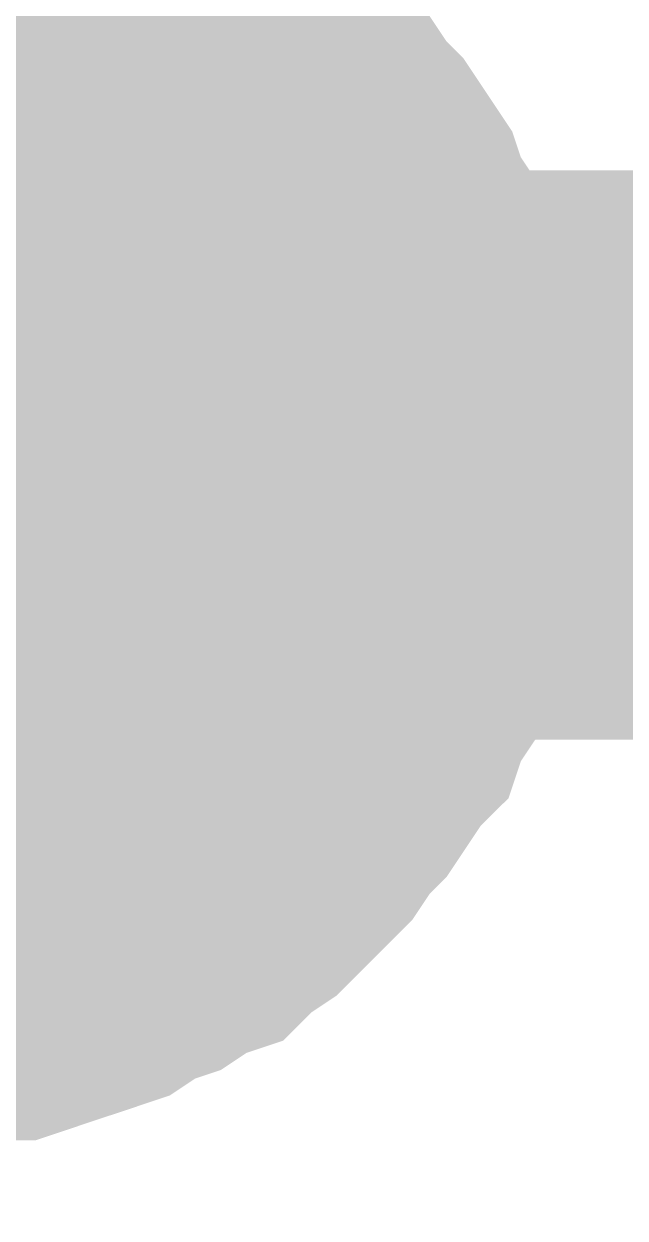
# Model space of a CAD drawing. Header units: inches. Extents: x 0 to 841, y 0 to 594.
# Drawn here: x 192.686 to 193.478, y 363.99 to 365.563 of the extents above; entities that cross this region are included whole.
import ezdxf

# ---------------------------------------------------------------- set-up
doc = ezdxf.new("R2010")
doc.units = ezdxf.units.IN
doc.layers.add('Sheet', color=255, linetype='Continuous')

msp = doc.modelspace()

# ---------------------------------------------------------------- linework, layer by layer
at = {"layer": 'Sheet'}
for points in [[(147.5253, 359.998, 0.7493, 0.7493, 0), (142.5173, 359.998, 0.7493, 0.7493, 0), (142.5173, 377.4936, 0.7493, 0.7493, 0), (192.5196, 377.4936, 0.7493, 0.7493, 0), (192.5196, 364.9951, 0.7493, 0.7493, 0), (187.5227, 364.9951, 0.7493, 0.7493, 0)], [(192.7778, 365.7138, 0.2997, 0.2997, 0), (192.8115, 365.7026, 0.2997, 0.2997, 0), (192.8452, 365.6801, 0.2997, 0.2997, 0), (192.8789, 365.6689, 0.2997, 0.2997, 0), (192.9126, 365.6464, 0.2997, 0.2997, 0), (192.9463, 365.624, 0.2997, 0.2997, 0), (192.9687, 365.6015, 0.2997, 0.2997, 0), (193.0024, 365.5791, 0.2997, 0.2997, 0), (193.0361, 365.5566, 0.2997, 0.2997, 0), (193.0585, 365.5341, 0.2997, 0.2997, 0), (193.081, 365.5117, 0.2997, 0.2997, 0), (193.1035, 365.478, 0.2997, 0.2997, 0), (193.1259, 365.4443, 0.2997, 0.2997, 0), (193.1484, 365.4218, 0.2997, 0.2997, 0), (193.1708, 365.3882, 0.2997, 0.2997, 0), (193.1933, 365.3545, 0.2997, 0.2997, 0), (193.2045, 365.3208, 0.2997, 0.2997, 0), (193.227, 365.2871, 0.2997, 0.2997, 0), (193.2382, 365.2534, 0.2997, 0.2997, 0), (193.2494, 365.2197, 0.2997, 0.2997, 0), (193.2607, 365.186, 0.2997, 0.2997, 0), (193.2719, 365.1523, 0.2997, 0.2997, 0), (193.2719, 365.1074, 0.2997, 0.2997, 0), (193.2831, 365.0737, 0.2997, 0.2997, 0), (193.2831, 365.0288, 0.2997, 0.2997, 0), (193.2831, 364.9951, 0.2997, 0.2997, 0)], [(192.7778, 365.7138, 0.2997, 0.2997, 0), (192.8115, 365.7026, 0.2997, 0.2997, 0), (192.8452, 365.6801, 0.2997, 0.2997, 0), (192.8789, 365.6689, 0.2997, 0.2997, 0), (192.9126, 365.6464, 0.2997, 0.2997, 0), (192.9463, 365.624, 0.2997, 0.2997, 0), (192.9687, 365.6015, 0.2997, 0.2997, 0), (193.0024, 365.5791, 0.2997, 0.2997, 0), (193.0361, 365.5566, 0.2997, 0.2997, 0), (193.0585, 365.5341, 0.2997, 0.2997, 0), (193.081, 365.5117, 0.2997, 0.2997, 0), (193.1035, 365.478, 0.2997, 0.2997, 0), (193.1259, 365.4443, 0.2997, 0.2997, 0), (193.1484, 365.4218, 0.2997, 0.2997, 0), (193.1708, 365.3882, 0.2997, 0.2997, 0), (193.1933, 365.3545, 0.2997, 0.2997, 0), (193.2045, 365.3208, 0.2997, 0.2997, 0), (193.227, 365.2871, 0.2997, 0.2997, 0), (193.2382, 365.2534, 0.2997, 0.2997, 0), (193.2494, 365.2197, 0.2997, 0.2997, 0), (193.2607, 365.186, 0.2997, 0.2997, 0), (193.2719, 365.1523, 0.2997, 0.2997, 0), (193.2719, 365.1074, 0.2997, 0.2997, 0), (193.2831, 365.0737, 0.2997, 0.2997, 0), (193.2831, 365.0288, 0.2997, 0.2997, 0), (193.2831, 364.9951, 0.2997, 0.2997, 0)], [(192.7778, 365.7138, 0.2997, 0.2997, 0), (192.8115, 365.7026, 0.2997, 0.2997, 0), (192.8452, 365.6801, 0.2997, 0.2997, 0), (192.8789, 365.6689, 0.2997, 0.2997, 0), (192.9126, 365.6464, 0.2997, 0.2997, 0), (192.9463, 365.624, 0.2997, 0.2997, 0), (192.9687, 365.6015, 0.2997, 0.2997, 0), (193.0024, 365.5791, 0.2997, 0.2997, 0), (193.0361, 365.5566, 0.2997, 0.2997, 0), (193.0585, 365.5341, 0.2997, 0.2997, 0), (193.081, 365.5117, 0.2997, 0.2997, 0), (193.1035, 365.478, 0.2997, 0.2997, 0), (193.1259, 365.4443, 0.2997, 0.2997, 0), (193.1484, 365.4218, 0.2997, 0.2997, 0), (193.1708, 365.3882, 0.2997, 0.2997, 0), (193.1933, 365.3545, 0.2997, 0.2997, 0), (193.2045, 365.3208, 0.2997, 0.2997, 0), (193.227, 365.2871, 0.2997, 0.2997, 0), (193.2382, 365.2534, 0.2997, 0.2997, 0), (193.2494, 365.2197, 0.2997, 0.2997, 0), (193.2607, 365.186, 0.2997, 0.2997, 0), (193.2719, 365.1523, 0.2997, 0.2997, 0), (193.2719, 365.1074, 0.2997, 0.2997, 0), (193.2831, 365.0737, 0.2997, 0.2997, 0), (193.2831, 365.0288, 0.2997, 0.2997, 0), (193.2831, 364.9951, 0.2997, 0.2997, 0)], [(192.9463, 365.624, 0.0991, 0.0991, 0), (192.9687, 365.6015, 0.0991, 0.0991, 0), (193.0024, 365.5791, 0.0991, 0.0991, 0), (193.0361, 365.5566, 0.0991, 0.0991, 0), (193.0585, 365.5341, 0.0991, 0.0991, 0), (193.081, 365.5117, 0.0991, 0.0991, 0), (193.1035, 365.478, 0.0991, 0.0991, 0), (193.1259, 365.4443, 0.0991, 0.0991, 0), (193.1484, 365.4218, 0.0991, 0.0991, 0), (193.1708, 365.3882, 0.0991, 0.0991, 0), (193.1933, 365.3545, 0.0991, 0.0991, 0), (193.2045, 365.3208, 0.0991, 0.0991, 0), (193.227, 365.2871, 0.0991, 0.0991, 0), (193.2382, 365.2534, 0.0991, 0.0991, 0), (193.2494, 365.2197, 0.0991, 0.0991, 0), (193.2607, 365.186, 0.0991, 0.0991, 0), (193.2719, 365.1523, 0.0991, 0.0991, 0), (193.2719, 365.1074, 0.0991, 0.0991, 0), (193.2831, 365.0737, 0.0991, 0.0991, 0), (193.2831, 365.0288, 0.0991, 0.0991, 0), (193.2831, 364.9951, 0.0991, 0.0991, 0)], [(192.9463, 365.624, 0.0991, 0.0991, 0), (192.9687, 365.6015, 0.0991, 0.0991, 0), (193.0024, 365.5791, 0.0991, 0.0991, 0), (193.0361, 365.5566, 0.0991, 0.0991, 0), (193.0585, 365.5341, 0.0991, 0.0991, 0), (193.081, 365.5117, 0.0991, 0.0991, 0), (193.1035, 365.478, 0.0991, 0.0991, 0), (193.1259, 365.4443, 0.0991, 0.0991, 0), (193.1484, 365.4218, 0.0991, 0.0991, 0), (193.1708, 365.3882, 0.0991, 0.0991, 0), (193.1933, 365.3545, 0.0991, 0.0991, 0), (193.2045, 365.3208, 0.0991, 0.0991, 0), (193.227, 365.2871, 0.0991, 0.0991, 0), (193.2382, 365.2534, 0.0991, 0.0991, 0), (193.2494, 365.2197, 0.0991, 0.0991, 0), (193.2607, 365.186, 0.0991, 0.0991, 0), (193.2719, 365.1523, 0.0991, 0.0991, 0), (193.2719, 365.1074, 0.0991, 0.0991, 0), (193.2831, 365.0737, 0.0991, 0.0991, 0), (193.2831, 365.0288, 0.0991, 0.0991, 0), (193.2831, 364.9951, 0.0991, 0.0991, 0)], [(192.9463, 365.624, 0.0991, 0.0991, 0), (192.9687, 365.6015, 0.0991, 0.0991, 0), (193.0024, 365.5791, 0.0991, 0.0991, 0), (193.0361, 365.5566, 0.0991, 0.0991, 0), (193.0585, 365.5341, 0.0991, 0.0991, 0), (193.081, 365.5117, 0.0991, 0.0991, 0), (193.1035, 365.478, 0.0991, 0.0991, 0), (193.1259, 365.4443, 0.0991, 0.0991, 0), (193.1484, 365.4218, 0.0991, 0.0991, 0), (193.1708, 365.3882, 0.0991, 0.0991, 0), (193.1933, 365.3545, 0.0991, 0.0991, 0), (193.2045, 365.3208, 0.0991, 0.0991, 0), (193.227, 365.2871, 0.0991, 0.0991, 0), (193.2382, 365.2534, 0.0991, 0.0991, 0), (193.2494, 365.2197, 0.0991, 0.0991, 0), (193.2607, 365.186, 0.0991, 0.0991, 0), (193.2719, 365.1523, 0.0991, 0.0991, 0), (193.2719, 365.1074, 0.0991, 0.0991, 0), (193.2831, 365.0737, 0.0991, 0.0991, 0), (193.2831, 365.0288, 0.0991, 0.0991, 0), (193.2831, 364.9951, 0.0991, 0.0991, 0)], [(192.5196, 365.5005, 0.2997, 0.2997, 0), (192.542, 365.5005, 0.2997, 0.2997, 0), (192.5757, 365.5005, 0.2997, 0.2997, 0), (192.5982, 365.4892, 0.2997, 0.2997, 0), (192.6206, 365.4892, 0.2997, 0.2997, 0), (192.6431, 365.4892, 0.2997, 0.2997, 0), (192.6655, 365.478, 0.2997, 0.2997, 0), (192.6992, 365.4668, 0.2997, 0.2997, 0), (192.7217, 365.4555, 0.2997, 0.2997, 0), (192.7441, 365.4555, 0.2997, 0.2997, 0), (192.7666, 365.4443, 0.2997, 0.2997, 0), (192.7778, 365.4331, 0.2997, 0.2997, 0), (192.8003, 365.4106, 0.2997, 0.2997, 0), (192.8227, 365.3994, 0.2997, 0.2997, 0), (192.8452, 365.3882, 0.2997, 0.2997, 0), (192.8564, 365.3657, 0.2997, 0.2997, 0), (192.8789, 365.3545, 0.2997, 0.2997, 0), (192.8901, 365.332, 0.2997, 0.2997, 0), (192.9126, 365.3208, 0.2997, 0.2997, 0), (192.9238, 365.2983, 0.2997, 0.2997, 0), (192.935, 365.2759, 0.2997, 0.2997, 0), (192.9575, 365.2534, 0.2997, 0.2997, 0), (192.9687, 365.2422, 0.2997, 0.2997, 0), (192.9799, 365.2197, 0.2997, 0.2997, 0), (192.9799, 365.1973, 0.2997, 0.2997, 0), (192.9912, 365.1748, 0.2997, 0.2997, 0), (193.0024, 365.1411, 0.2997, 0.2997, 0), (193.0136, 365.1186, 0.2997, 0.2997, 0), (193.0136, 365.0962, 0.2997, 0.2997, 0), (193.0136, 365.0737, 0.2997, 0.2997, 0), (193.0249, 365.0513, 0.2997, 0.2997, 0), (193.0249, 365.0176, 0.2997, 0.2997, 0), (193.0249, 364.9951, 0.2997, 0.2997, 0)], [(192.5196, 365.5005, 0.2997, 0.2997, 0), (192.542, 365.5005, 0.2997, 0.2997, 0), (192.5757, 365.5005, 0.2997, 0.2997, 0), (192.5982, 365.4892, 0.2997, 0.2997, 0), (192.6206, 365.4892, 0.2997, 0.2997, 0), (192.6431, 365.4892, 0.2997, 0.2997, 0), (192.6655, 365.478, 0.2997, 0.2997, 0), (192.6992, 365.4668, 0.2997, 0.2997, 0), (192.7217, 365.4555, 0.2997, 0.2997, 0), (192.7441, 365.4555, 0.2997, 0.2997, 0), (192.7666, 365.4443, 0.2997, 0.2997, 0), (192.7778, 365.4331, 0.2997, 0.2997, 0), (192.8003, 365.4106, 0.2997, 0.2997, 0), (192.8227, 365.3994, 0.2997, 0.2997, 0), (192.8452, 365.3882, 0.2997, 0.2997, 0), (192.8564, 365.3657, 0.2997, 0.2997, 0), (192.8789, 365.3545, 0.2997, 0.2997, 0), (192.8901, 365.332, 0.2997, 0.2997, 0), (192.9126, 365.3208, 0.2997, 0.2997, 0), (192.9238, 365.2983, 0.2997, 0.2997, 0), (192.935, 365.2759, 0.2997, 0.2997, 0), (192.9575, 365.2534, 0.2997, 0.2997, 0), (192.9687, 365.2422, 0.2997, 0.2997, 0), (192.9799, 365.2197, 0.2997, 0.2997, 0), (192.9799, 365.1973, 0.2997, 0.2997, 0), (192.9912, 365.1748, 0.2997, 0.2997, 0), (193.0024, 365.1411, 0.2997, 0.2997, 0), (193.0136, 365.1186, 0.2997, 0.2997, 0), (193.0136, 365.0962, 0.2997, 0.2997, 0), (193.0136, 365.0737, 0.2997, 0.2997, 0), (193.0249, 365.0513, 0.2997, 0.2997, 0), (193.0249, 365.0176, 0.2997, 0.2997, 0), (193.0249, 364.9951, 0.2997, 0.2997, 0)], [(192.6206, 365.4892, 0.0991, 0.0991, 0), (192.6431, 365.4892, 0.0991, 0.0991, 0), (192.6655, 365.478, 0.0991, 0.0991, 0), (192.6992, 365.4668, 0.0991, 0.0991, 0), (192.7217, 365.4555, 0.0991, 0.0991, 0), (192.7441, 365.4555, 0.0991, 0.0991, 0), (192.7666, 365.4443, 0.0991, 0.0991, 0), (192.7778, 365.4331, 0.0991, 0.0991, 0), (192.8003, 365.4106, 0.0991, 0.0991, 0), (192.8227, 365.3994, 0.0991, 0.0991, 0), (192.8452, 365.3882, 0.0991, 0.0991, 0), (192.8564, 365.3657, 0.0991, 0.0991, 0), (192.8789, 365.3545, 0.0991, 0.0991, 0), (192.8901, 365.332, 0.0991, 0.0991, 0), (192.9126, 365.3208, 0.0991, 0.0991, 0), (192.9238, 365.2983, 0.0991, 0.0991, 0), (192.935, 365.2759, 0.0991, 0.0991, 0), (192.9575, 365.2534, 0.0991, 0.0991, 0), (192.9687, 365.2422, 0.0991, 0.0991, 0), (192.9799, 365.2197, 0.0991, 0.0991, 0), (192.9799, 365.1973, 0.0991, 0.0991, 0), (192.9912, 365.1748, 0.0991, 0.0991, 0), (193.0024, 365.1411, 0.0991, 0.0991, 0), (193.0136, 365.1186, 0.0991, 0.0991, 0), (193.0136, 365.0962, 0.0991, 0.0991, 0), (193.0136, 365.0737, 0.0991, 0.0991, 0), (193.0249, 365.0513, 0.0991, 0.0991, 0), (193.0249, 365.0176, 0.0991, 0.0991, 0), (193.0249, 364.9951, 0.0991, 0.0991, 0)], [(192.6206, 365.4892, 0.0991, 0.0991, 0), (192.6431, 365.4892, 0.0991, 0.0991, 0), (192.6655, 365.478, 0.0991, 0.0991, 0), (192.6992, 365.4668, 0.0991, 0.0991, 0), (192.7217, 365.4555, 0.0991, 0.0991, 0), (192.7441, 365.4555, 0.0991, 0.0991, 0), (192.7666, 365.4443, 0.0991, 0.0991, 0), (192.7778, 365.4331, 0.0991, 0.0991, 0), (192.8003, 365.4106, 0.0991, 0.0991, 0), (192.8227, 365.3994, 0.0991, 0.0991, 0), (192.8452, 365.3882, 0.0991, 0.0991, 0), (192.8564, 365.3657, 0.0991, 0.0991, 0), (192.8789, 365.3545, 0.0991, 0.0991, 0), (192.8901, 365.332, 0.0991, 0.0991, 0), (192.9126, 365.3208, 0.0991, 0.0991, 0), (192.9238, 365.2983, 0.0991, 0.0991, 0), (192.935, 365.2759, 0.0991, 0.0991, 0), (192.9575, 365.2534, 0.0991, 0.0991, 0), (192.9687, 365.2422, 0.0991, 0.0991, 0), (192.9799, 365.2197, 0.0991, 0.0991, 0), (192.9799, 365.1973, 0.0991, 0.0991, 0), (192.9912, 365.1748, 0.0991, 0.0991, 0), (193.0024, 365.1411, 0.0991, 0.0991, 0), (193.0136, 365.1186, 0.0991, 0.0991, 0), (193.0136, 365.0962, 0.0991, 0.0991, 0), (193.0136, 365.0737, 0.0991, 0.0991, 0), (193.0249, 365.0513, 0.0991, 0.0991, 0), (193.0249, 365.0176, 0.0991, 0.0991, 0), (193.0249, 364.9951, 0.0991, 0.0991, 0)], [(197.5164, 364.9951, 0.7493, 0.7493, 0), (192.5196, 364.9951, 0.7493, 0.7493, 0)], [(193.2831, 364.9951, 0.2997, 0.2997, 0), (193.2831, 364.9502, 0.2997, 0.2997, 0), (193.2831, 364.9165, 0.2997, 0.2997, 0), (193.2719, 364.8828, 0.2997, 0.2997, 0), (193.2719, 364.8379, 0.2997, 0.2997, 0), (193.2607, 364.8042, 0.2997, 0.2997, 0), (193.2494, 364.7705, 0.2997, 0.2997, 0), (193.2382, 364.7256, 0.2997, 0.2997, 0), (193.227, 364.6919, 0.2997, 0.2997, 0), (193.2045, 364.6582, 0.2997, 0.2997, 0), (193.1933, 364.6245, 0.2997, 0.2997, 0), (193.1708, 364.6021, 0.2997, 0.2997, 0), (193.1484, 364.5684, 0.2997, 0.2997, 0), (193.1259, 364.5347, 0.2997, 0.2997, 0), (193.1035, 364.5123, 0.2997, 0.2997, 0), (193.081, 364.4786, 0.2997, 0.2997, 0), (193.0585, 364.4561, 0.2997, 0.2997, 0), (193.0361, 364.4336, 0.2997, 0.2997, 0), (193.0024, 364.4, 0.2997, 0.2997, 0), (192.9687, 364.3775, 0.2997, 0.2997, 0), (192.9463, 364.355, 0.2997, 0.2997, 0), (192.9126, 364.3438, 0.2997, 0.2997, 0), (192.8789, 364.3213, 0.2997, 0.2997, 0), (192.8452, 364.3101, 0.2997, 0.2997, 0), (192.8115, 364.2877, 0.2997, 0.2997, 0), (192.7778, 364.2764, 0.2997, 0.2997, 0), (192.7441, 364.2652, 0.2997, 0.2997, 0), (192.7105, 364.254, 0.2997, 0.2997, 0), (192.6768, 364.2427, 0.2997, 0.2997, 0), (192.6318, 364.2427, 0.2997, 0.2997, 0), (192.5982, 364.2315, 0.2997, 0.2997, 0), (192.5532, 364.2315, 0.2997, 0.2997, 0), (192.5196, 364.2315, 0.2997, 0.2997, 0)], [(197.5164, 364.9951, 0.2997, 0.2997, 0), (192.5196, 364.9951, 0.2997, 0.2997, 0)], [(193.2831, 364.9951, 0.2997, 0.2997, 0), (193.2831, 364.9502, 0.2997, 0.2997, 0), (193.2831, 364.9165, 0.2997, 0.2997, 0), (193.2719, 364.8828, 0.2997, 0.2997, 0), (193.2719, 364.8379, 0.2997, 0.2997, 0), (193.2607, 364.8042, 0.2997, 0.2997, 0), (193.2494, 364.7705, 0.2997, 0.2997, 0), (193.2382, 364.7256, 0.2997, 0.2997, 0), (193.227, 364.6919, 0.2997, 0.2997, 0), (193.2045, 364.6582, 0.2997, 0.2997, 0), (193.1933, 364.6245, 0.2997, 0.2997, 0), (193.1708, 364.6021, 0.2997, 0.2997, 0), (193.1484, 364.5684, 0.2997, 0.2997, 0), (193.1259, 364.5347, 0.2997, 0.2997, 0), (193.1035, 364.5123, 0.2997, 0.2997, 0), (193.081, 364.4786, 0.2997, 0.2997, 0), (193.0585, 364.4561, 0.2997, 0.2997, 0), (193.0361, 364.4336, 0.2997, 0.2997, 0), (193.0024, 364.4, 0.2997, 0.2997, 0), (192.9687, 364.3775, 0.2997, 0.2997, 0), (192.9463, 364.355, 0.2997, 0.2997, 0), (192.9126, 364.3438, 0.2997, 0.2997, 0), (192.8789, 364.3213, 0.2997, 0.2997, 0), (192.8452, 364.3101, 0.2997, 0.2997, 0), (192.8115, 364.2877, 0.2997, 0.2997, 0), (192.7778, 364.2764, 0.2997, 0.2997, 0), (192.7441, 364.2652, 0.2997, 0.2997, 0), (192.7105, 364.254, 0.2997, 0.2997, 0), (192.6768, 364.2427, 0.2997, 0.2997, 0), (192.6318, 364.2427, 0.2997, 0.2997, 0), (192.5982, 364.2315, 0.2997, 0.2997, 0), (192.5532, 364.2315, 0.2997, 0.2997, 0), (192.5196, 364.2315, 0.2997, 0.2997, 0)], [(193.2831, 364.9951, 0.2997, 0.2997, 0), (193.2831, 364.9502, 0.2997, 0.2997, 0), (193.2831, 364.9165, 0.2997, 0.2997, 0), (193.2719, 364.8828, 0.2997, 0.2997, 0), (193.2719, 364.8379, 0.2997, 0.2997, 0), (193.2607, 364.8042, 0.2997, 0.2997, 0), (193.2494, 364.7705, 0.2997, 0.2997, 0), (193.2382, 364.7256, 0.2997, 0.2997, 0), (193.227, 364.6919, 0.2997, 0.2997, 0), (193.2045, 364.6582, 0.2997, 0.2997, 0), (193.1933, 364.6245, 0.2997, 0.2997, 0), (193.1708, 364.6021, 0.2997, 0.2997, 0), (193.1484, 364.5684, 0.2997, 0.2997, 0), (193.1259, 364.5347, 0.2997, 0.2997, 0), (193.1035, 364.5123, 0.2997, 0.2997, 0), (193.081, 364.4786, 0.2997, 0.2997, 0), (193.0585, 364.4561, 0.2997, 0.2997, 0), (193.0361, 364.4336, 0.2997, 0.2997, 0), (193.0024, 364.4, 0.2997, 0.2997, 0), (192.9687, 364.3775, 0.2997, 0.2997, 0), (192.9463, 364.355, 0.2997, 0.2997, 0), (192.9126, 364.3438, 0.2997, 0.2997, 0), (192.8789, 364.3213, 0.2997, 0.2997, 0), (192.8452, 364.3101, 0.2997, 0.2997, 0), (192.8115, 364.2877, 0.2997, 0.2997, 0), (192.7778, 364.2764, 0.2997, 0.2997, 0), (192.7441, 364.2652, 0.2997, 0.2997, 0), (192.7105, 364.254, 0.2997, 0.2997, 0), (192.6768, 364.2427, 0.2997, 0.2997, 0), (192.6318, 364.2427, 0.2997, 0.2997, 0), (192.5982, 364.2315, 0.2997, 0.2997, 0), (192.5532, 364.2315, 0.2997, 0.2997, 0), (192.5196, 364.2315, 0.2997, 0.2997, 0)], [(193.0249, 364.9951, 0.2997, 0.2997, 0), (193.0249, 364.9727, 0.2997, 0.2997, 0), (193.0249, 364.939, 0.2997, 0.2997, 0), (193.0136, 364.9165, 0.2997, 0.2997, 0), (193.0136, 364.8941, 0.2997, 0.2997, 0), (193.0136, 364.8716, 0.2997, 0.2997, 0), (193.0024, 364.8491, 0.2997, 0.2997, 0), (192.9912, 364.8154, 0.2997, 0.2997, 0), (192.9799, 364.793, 0.2997, 0.2997, 0), (192.9799, 364.7705, 0.2997, 0.2997, 0), (192.9687, 364.7481, 0.2997, 0.2997, 0), (192.9575, 364.7368, 0.2997, 0.2997, 0), (192.935, 364.7144, 0.2997, 0.2997, 0), (192.9238, 364.6919, 0.2997, 0.2997, 0), (192.9126, 364.6695, 0.2997, 0.2997, 0), (192.8901, 364.6582, 0.2997, 0.2997, 0), (192.8789, 364.6358, 0.2997, 0.2997, 0), (192.8564, 364.6245, 0.2997, 0.2997, 0), (192.8452, 364.6021, 0.2997, 0.2997, 0), (192.8227, 364.5909, 0.2997, 0.2997, 0), (192.8003, 364.5796, 0.2997, 0.2997, 0), (192.7778, 364.5572, 0.2997, 0.2997, 0), (192.7666, 364.5459, 0.2997, 0.2997, 0), (192.7441, 364.5347, 0.2997, 0.2997, 0), (192.7217, 364.5347, 0.2997, 0.2997, 0), (192.6992, 364.5235, 0.2997, 0.2997, 0), (192.6655, 364.5123, 0.2997, 0.2997, 0), (192.6431, 364.501, 0.2997, 0.2997, 0), (192.6206, 364.501, 0.2997, 0.2997, 0), (192.5982, 364.501, 0.2997, 0.2997, 0), (192.5757, 364.4898, 0.2997, 0.2997, 0), (192.542, 364.4898, 0.2997, 0.2997, 0), (192.5196, 364.4898, 0.2997, 0.2997, 0)], [(193.0249, 364.9951, 0.2997, 0.2997, 0), (193.0249, 364.9727, 0.2997, 0.2997, 0), (193.0249, 364.939, 0.2997, 0.2997, 0), (193.0136, 364.9165, 0.2997, 0.2997, 0), (193.0136, 364.8941, 0.2997, 0.2997, 0), (193.0136, 364.8716, 0.2997, 0.2997, 0), (193.0024, 364.8491, 0.2997, 0.2997, 0), (192.9912, 364.8154, 0.2997, 0.2997, 0), (192.9799, 364.793, 0.2997, 0.2997, 0), (192.9799, 364.7705, 0.2997, 0.2997, 0), (192.9687, 364.7481, 0.2997, 0.2997, 0), (192.9575, 364.7368, 0.2997, 0.2997, 0), (192.935, 364.7144, 0.2997, 0.2997, 0), (192.9238, 364.6919, 0.2997, 0.2997, 0), (192.9126, 364.6695, 0.2997, 0.2997, 0), (192.8901, 364.6582, 0.2997, 0.2997, 0), (192.8789, 364.6358, 0.2997, 0.2997, 0), (192.8564, 364.6245, 0.2997, 0.2997, 0), (192.8452, 364.6021, 0.2997, 0.2997, 0), (192.8227, 364.5909, 0.2997, 0.2997, 0), (192.8003, 364.5796, 0.2997, 0.2997, 0), (192.7778, 364.5572, 0.2997, 0.2997, 0), (192.7666, 364.5459, 0.2997, 0.2997, 0), (192.7441, 364.5347, 0.2997, 0.2997, 0), (192.7217, 364.5347, 0.2997, 0.2997, 0), (192.6992, 364.5235, 0.2997, 0.2997, 0), (192.6655, 364.5123, 0.2997, 0.2997, 0), (192.6431, 364.501, 0.2997, 0.2997, 0), (192.6206, 364.501, 0.2997, 0.2997, 0), (192.5982, 364.501, 0.2997, 0.2997, 0), (192.5757, 364.4898, 0.2997, 0.2997, 0), (192.542, 364.4898, 0.2997, 0.2997, 0), (192.5196, 364.4898, 0.2997, 0.2997, 0)], [(193.0249, 364.9951, 0.2997, 0.2997, 0), (193.0249, 364.9951, 0.2997, 0.2997, 0), (193.0249, 364.9951, 0.2997, 0.2997, 0), (193.0249, 364.9951, 0.2997, 0.2997, 0), (193.0249, 364.9951, 0.2997, 0.2997, 0), (193.0249, 364.9951, 0.2997, 0.2997, 0), (193.0249, 364.9951, 0.2997, 0.2997, 0), (193.0249, 364.9951, 0.2997, 0.2997, 0), (193.0249, 364.9951, 0.2997, 0.2997, 0), (193.0249, 364.9951, 0.2997, 0.2997, 0), (193.0249, 364.9951, 0.2997, 0.2997, 0), (193.0249, 364.9951, 0.2997, 0.2997, 0), (193.0249, 364.9951, 0.2997, 0.2997, 0), (193.0249, 364.9951, 0.2997, 0.2997, 0), (193.0249, 364.9951, 0.2997, 0.2997, 0), (193.0249, 364.9951, 0.2997, 0.2997, 0), (193.0249, 364.9951, 0.2997, 0.2997, 0), (193.0249, 364.9951, 0.2997, 0.2997, 0), (193.0249, 364.9951, 0.2997, 0.2997, 0), (193.0249, 364.9951, 0.2997, 0.2997, 0), (193.0249, 364.9951, 0.2997, 0.2997, 0), (193.0249, 364.9951, 0.2997, 0.2997, 0), (193.0249, 364.9951, 0.2997, 0.2997, 0), (193.0249, 364.9951, 0.2997, 0.2997, 0), (193.0249, 364.9951, 0.2997, 0.2997, 0), (193.0249, 364.9951, 0.2997, 0.2997, 0), (193.0249, 364.9951, 0.2997, 0.2997, 0), (193.0249, 364.9951, 0.2997, 0.2997, 0), (193.0249, 364.9951, 0.2997, 0.2997, 0), (193.0249, 364.9951, 0.2997, 0.2997, 0), (193.0249, 364.9951, 0.2997, 0.2997, 0), (193.0249, 364.9951, 0.2997, 0.2997, 0), (193.0249, 364.9951, 0.2997, 0.2997, 0)], [(193.0249, 364.9951, 0.2997, 0.2997, 0), (193.0249, 364.9951, 0.2997, 0.2997, 0)], [(193.0249, 364.9951, 0.2997, 0.2997, 0), (193.0249, 364.9951, 0.2997, 0.2997, 0), (193.0249, 364.9951, 0.2997, 0.2997, 0), (193.0249, 364.9951, 0.2997, 0.2997, 0), (193.0249, 364.9951, 0.2997, 0.2997, 0), (193.0249, 364.9951, 0.2997, 0.2997, 0), (193.0249, 364.9951, 0.2997, 0.2997, 0), (193.0249, 364.9951, 0.2997, 0.2997, 0), (193.0249, 364.9951, 0.2997, 0.2997, 0), (193.0249, 364.9951, 0.2997, 0.2997, 0), (193.0249, 364.9951, 0.2997, 0.2997, 0), (193.0249, 364.9951, 0.2997, 0.2997, 0), (193.0249, 364.9951, 0.2997, 0.2997, 0), (193.0249, 364.9951, 0.2997, 0.2997, 0), (193.0249, 364.9951, 0.2997, 0.2997, 0), (193.0249, 364.9951, 0.2997, 0.2997, 0), (193.0249, 364.9951, 0.2997, 0.2997, 0), (193.0249, 364.9951, 0.2997, 0.2997, 0), (193.0249, 364.9951, 0.2997, 0.2997, 0), (193.0249, 364.9951, 0.2997, 0.2997, 0), (193.0249, 364.9951, 0.2997, 0.2997, 0), (193.0249, 364.9951, 0.2997, 0.2997, 0), (193.0249, 364.9951, 0.2997, 0.2997, 0), (193.0249, 364.9951, 0.2997, 0.2997, 0), (193.0249, 364.9951, 0.2997, 0.2997, 0), (193.0249, 364.9951, 0.2997, 0.2997, 0), (193.0249, 364.9951, 0.2997, 0.2997, 0), (193.0249, 364.9951, 0.2997, 0.2997, 0), (193.0249, 364.9951, 0.2997, 0.2997, 0), (193.0249, 364.9951, 0.2997, 0.2997, 0), (193.0249, 364.9951, 0.2997, 0.2997, 0), (193.0249, 364.9951, 0.2997, 0.2997, 0), (193.0249, 364.9951, 0.2997, 0.2997, 0)], [(193.0249, 364.9951, 0.2997, 0.2997, 0), (193.0249, 364.9951, 0.2997, 0.2997, 0)], [(193.2831, 364.9951, 0.2997, 0.2997, 0), (193.2831, 364.9951, 0.2997, 0.2997, 0), (193.2831, 364.9951, 0.2997, 0.2997, 0), (193.2831, 364.9951, 0.2997, 0.2997, 0), (193.2831, 364.9951, 0.2997, 0.2997, 0), (193.2831, 364.9951, 0.2997, 0.2997, 0), (193.2831, 364.9951, 0.2997, 0.2997, 0), (193.2831, 364.9951, 0.2997, 0.2997, 0), (193.2831, 364.9951, 0.2997, 0.2997, 0), (193.2831, 364.9951, 0.2997, 0.2997, 0), (193.2831, 364.9951, 0.2997, 0.2997, 0), (193.2831, 364.9951, 0.2997, 0.2997, 0), (193.2831, 364.9951, 0.2997, 0.2997, 0), (193.2831, 364.9951, 0.2997, 0.2997, 0), (193.2831, 364.9951, 0.2997, 0.2997, 0), (193.2831, 364.9951, 0.2997, 0.2997, 0), (193.2831, 364.9951, 0.2997, 0.2997, 0), (193.2831, 364.9951, 0.2997, 0.2997, 0), (193.2831, 364.9951, 0.2997, 0.2997, 0), (193.2831, 364.9951, 0.2997, 0.2997, 0), (193.2831, 364.9951, 0.2997, 0.2997, 0), (193.2831, 364.9951, 0.2997, 0.2997, 0), (193.2831, 364.9951, 0.2997, 0.2997, 0), (193.2831, 364.9951, 0.2997, 0.2997, 0), (193.2831, 364.9951, 0.2997, 0.2997, 0), (193.2831, 364.9951, 0.2997, 0.2997, 0), (193.2831, 364.9951, 0.2997, 0.2997, 0), (193.2831, 364.9951, 0.2997, 0.2997, 0), (193.2831, 364.9951, 0.2997, 0.2997, 0), (193.2831, 364.9951, 0.2997, 0.2997, 0), (193.2831, 364.9951, 0.2997, 0.2997, 0), (193.2831, 364.9951, 0.2997, 0.2997, 0), (193.2831, 364.9951, 0.2997, 0.2997, 0)], [(193.2831, 364.9951, 0.2997, 0.2997, 0), (193.2831, 364.9951, 0.2997, 0.2997, 0)], [(193.2831, 364.9951, 0.2997, 0.2997, 0), (193.2831, 364.9951, 0.2997, 0.2997, 0), (193.2831, 364.9951, 0.2997, 0.2997, 0), (193.2831, 364.9951, 0.2997, 0.2997, 0), (193.2831, 364.9951, 0.2997, 0.2997, 0), (193.2831, 364.9951, 0.2997, 0.2997, 0), (193.2831, 364.9951, 0.2997, 0.2997, 0), (193.2831, 364.9951, 0.2997, 0.2997, 0), (193.2831, 364.9951, 0.2997, 0.2997, 0), (193.2831, 364.9951, 0.2997, 0.2997, 0), (193.2831, 364.9951, 0.2997, 0.2997, 0), (193.2831, 364.9951, 0.2997, 0.2997, 0), (193.2831, 364.9951, 0.2997, 0.2997, 0), (193.2831, 364.9951, 0.2997, 0.2997, 0), (193.2831, 364.9951, 0.2997, 0.2997, 0), (193.2831, 364.9951, 0.2997, 0.2997, 0), (193.2831, 364.9951, 0.2997, 0.2997, 0), (193.2831, 364.9951, 0.2997, 0.2997, 0), (193.2831, 364.9951, 0.2997, 0.2997, 0), (193.2831, 364.9951, 0.2997, 0.2997, 0), (193.2831, 364.9951, 0.2997, 0.2997, 0), (193.2831, 364.9951, 0.2997, 0.2997, 0), (193.2831, 364.9951, 0.2997, 0.2997, 0), (193.2831, 364.9951, 0.2997, 0.2997, 0), (193.2831, 364.9951, 0.2997, 0.2997, 0), (193.2831, 364.9951, 0.2997, 0.2997, 0), (193.2831, 364.9951, 0.2997, 0.2997, 0), (193.2831, 364.9951, 0.2997, 0.2997, 0), (193.2831, 364.9951, 0.2997, 0.2997, 0), (193.2831, 364.9951, 0.2997, 0.2997, 0), (193.2831, 364.9951, 0.2997, 0.2997, 0), (193.2831, 364.9951, 0.2997, 0.2997, 0), (193.2831, 364.9951, 0.2997, 0.2997, 0)], [(193.2831, 364.9951, 0.2997, 0.2997, 0), (193.2831, 364.9951, 0.2997, 0.2997, 0)], [(193.2831, 364.9951, 0.2997, 0.2997, 0), (193.2831, 364.9951, 0.2997, 0.2997, 0), (193.2831, 364.9951, 0.2997, 0.2997, 0), (193.2831, 364.9951, 0.2997, 0.2997, 0), (193.2831, 364.9951, 0.2997, 0.2997, 0), (193.2831, 364.9951, 0.2997, 0.2997, 0), (193.2831, 364.9951, 0.2997, 0.2997, 0), (193.2831, 364.9951, 0.2997, 0.2997, 0), (193.2831, 364.9951, 0.2997, 0.2997, 0), (193.2831, 364.9951, 0.2997, 0.2997, 0), (193.2831, 364.9951, 0.2997, 0.2997, 0), (193.2831, 364.9951, 0.2997, 0.2997, 0), (193.2831, 364.9951, 0.2997, 0.2997, 0), (193.2831, 364.9951, 0.2997, 0.2997, 0), (193.2831, 364.9951, 0.2997, 0.2997, 0), (193.2831, 364.9951, 0.2997, 0.2997, 0), (193.2831, 364.9951, 0.2997, 0.2997, 0), (193.2831, 364.9951, 0.2997, 0.2997, 0), (193.2831, 364.9951, 0.2997, 0.2997, 0), (193.2831, 364.9951, 0.2997, 0.2997, 0), (193.2831, 364.9951, 0.2997, 0.2997, 0), (193.2831, 364.9951, 0.2997, 0.2997, 0), (193.2831, 364.9951, 0.2997, 0.2997, 0), (193.2831, 364.9951, 0.2997, 0.2997, 0), (193.2831, 364.9951, 0.2997, 0.2997, 0), (193.2831, 364.9951, 0.2997, 0.2997, 0), (193.2831, 364.9951, 0.2997, 0.2997, 0), (193.2831, 364.9951, 0.2997, 0.2997, 0), (193.2831, 364.9951, 0.2997, 0.2997, 0), (193.2831, 364.9951, 0.2997, 0.2997, 0), (193.2831, 364.9951, 0.2997, 0.2997, 0), (193.2831, 364.9951, 0.2997, 0.2997, 0), (193.2831, 364.9951, 0.2997, 0.2997, 0)], [(193.2831, 364.9951, 0.2997, 0.2997, 0), (193.2831, 364.9951, 0.2997, 0.2997, 0)], [(193.0249, 364.9951, 0.0991, 0.0991, 0), (193.0249, 364.9727, 0.0991, 0.0991, 0), (193.0249, 364.939, 0.0991, 0.0991, 0), (193.0136, 364.9165, 0.0991, 0.0991, 0), (193.0136, 364.8941, 0.0991, 0.0991, 0), (193.0136, 364.8716, 0.0991, 0.0991, 0), (193.0024, 364.8491, 0.0991, 0.0991, 0), (192.9912, 364.8154, 0.0991, 0.0991, 0), (192.9799, 364.793, 0.0991, 0.0991, 0), (192.9799, 364.7705, 0.0991, 0.0991, 0), (192.9687, 364.7481, 0.0991, 0.0991, 0), (192.9575, 364.7368, 0.0991, 0.0991, 0), (192.935, 364.7144, 0.0991, 0.0991, 0), (192.9238, 364.6919, 0.0991, 0.0991, 0), (192.9126, 364.6695, 0.0991, 0.0991, 0), (192.8901, 364.6582, 0.0991, 0.0991, 0), (192.8789, 364.6358, 0.0991, 0.0991, 0), (192.8564, 364.6245, 0.0991, 0.0991, 0), (192.8452, 364.6021, 0.0991, 0.0991, 0), (192.8227, 364.5909, 0.0991, 0.0991, 0), (192.8003, 364.5796, 0.0991, 0.0991, 0), (192.7778, 364.5572, 0.0991, 0.0991, 0), (192.7666, 364.5459, 0.0991, 0.0991, 0), (192.7441, 364.5347, 0.0991, 0.0991, 0), (192.7217, 364.5347, 0.0991, 0.0991, 0), (192.6992, 364.5235, 0.0991, 0.0991, 0), (192.6655, 364.5123, 0.0991, 0.0991, 0), (192.6431, 364.501, 0.0991, 0.0991, 0), (192.6206, 364.501, 0.0991, 0.0991, 0)], [(193.0249, 364.9951, 0.0991, 0.0991, 0), (193.0249, 364.9727, 0.0991, 0.0991, 0), (193.0249, 364.939, 0.0991, 0.0991, 0), (193.0136, 364.9165, 0.0991, 0.0991, 0), (193.0136, 364.8941, 0.0991, 0.0991, 0), (193.0136, 364.8716, 0.0991, 0.0991, 0), (193.0024, 364.8491, 0.0991, 0.0991, 0), (192.9912, 364.8154, 0.0991, 0.0991, 0), (192.9799, 364.793, 0.0991, 0.0991, 0), (192.9799, 364.7705, 0.0991, 0.0991, 0), (192.9687, 364.7481, 0.0991, 0.0991, 0), (192.9575, 364.7368, 0.0991, 0.0991, 0), (192.935, 364.7144, 0.0991, 0.0991, 0), (192.9238, 364.6919, 0.0991, 0.0991, 0), (192.9126, 364.6695, 0.0991, 0.0991, 0), (192.8901, 364.6582, 0.0991, 0.0991, 0), (192.8789, 364.6358, 0.0991, 0.0991, 0), (192.8564, 364.6245, 0.0991, 0.0991, 0), (192.8452, 364.6021, 0.0991, 0.0991, 0), (192.8227, 364.5909, 0.0991, 0.0991, 0), (192.8003, 364.5796, 0.0991, 0.0991, 0), (192.7778, 364.5572, 0.0991, 0.0991, 0), (192.7666, 364.5459, 0.0991, 0.0991, 0), (192.7441, 364.5347, 0.0991, 0.0991, 0), (192.7217, 364.5347, 0.0991, 0.0991, 0), (192.6992, 364.5235, 0.0991, 0.0991, 0), (192.6655, 364.5123, 0.0991, 0.0991, 0), (192.6431, 364.501, 0.0991, 0.0991, 0), (192.6206, 364.501, 0.0991, 0.0991, 0)], [(193.2831, 364.9951, 0.0991, 0.0991, 0), (193.2831, 364.9502, 0.0991, 0.0991, 0), (193.2831, 364.9165, 0.0991, 0.0991, 0), (193.2719, 364.8828, 0.0991, 0.0991, 0), (193.2719, 364.8379, 0.0991, 0.0991, 0), (193.2607, 364.8042, 0.0991, 0.0991, 0), (193.2494, 364.7705, 0.0991, 0.0991, 0), (193.2382, 364.7256, 0.0991, 0.0991, 0), (193.227, 364.6919, 0.0991, 0.0991, 0), (193.2045, 364.6582, 0.0991, 0.0991, 0), (193.1933, 364.6245, 0.0991, 0.0991, 0), (193.1708, 364.6021, 0.0991, 0.0991, 0), (193.1484, 364.5684, 0.0991, 0.0991, 0), (193.1259, 364.5347, 0.0991, 0.0991, 0), (193.1035, 364.5123, 0.0991, 0.0991, 0), (193.081, 364.4786, 0.0991, 0.0991, 0), (193.0585, 364.4561, 0.0991, 0.0991, 0), (193.0361, 364.4336, 0.0991, 0.0991, 0), (193.0024, 364.4, 0.0991, 0.0991, 0), (192.9687, 364.3775, 0.0991, 0.0991, 0), (192.9463, 364.355, 0.0991, 0.0991, 0), (192.9126, 364.3438, 0.0991, 0.0991, 0), (192.8789, 364.3213, 0.0991, 0.0991, 0), (192.8452, 364.3101, 0.0991, 0.0991, 0), (192.8115, 364.2877, 0.0991, 0.0991, 0), (192.7778, 364.2764, 0.0991, 0.0991, 0), (192.7441, 364.2652, 0.0991, 0.0991, 0), (192.7105, 364.254, 0.0991, 0.0991, 0), (192.6768, 364.2427, 0.0991, 0.0991, 0), (192.6318, 364.2427, 0.0991, 0.0991, 0)], [(193.2831, 364.9951, 0.0991, 0.0991, 0), (193.2831, 364.9502, 0.0991, 0.0991, 0), (193.2831, 364.9165, 0.0991, 0.0991, 0), (193.2719, 364.8828, 0.0991, 0.0991, 0), (193.2719, 364.8379, 0.0991, 0.0991, 0), (193.2607, 364.8042, 0.0991, 0.0991, 0), (193.2494, 364.7705, 0.0991, 0.0991, 0), (193.2382, 364.7256, 0.0991, 0.0991, 0), (193.227, 364.6919, 0.0991, 0.0991, 0), (193.2045, 364.6582, 0.0991, 0.0991, 0), (193.1933, 364.6245, 0.0991, 0.0991, 0), (193.1708, 364.6021, 0.0991, 0.0991, 0), (193.1484, 364.5684, 0.0991, 0.0991, 0), (193.1259, 364.5347, 0.0991, 0.0991, 0), (193.1035, 364.5123, 0.0991, 0.0991, 0), (193.081, 364.4786, 0.0991, 0.0991, 0), (193.0585, 364.4561, 0.0991, 0.0991, 0), (193.0361, 364.4336, 0.0991, 0.0991, 0), (193.0024, 364.4, 0.0991, 0.0991, 0), (192.9687, 364.3775, 0.0991, 0.0991, 0), (192.9463, 364.355, 0.0991, 0.0991, 0), (192.9126, 364.3438, 0.0991, 0.0991, 0), (192.8789, 364.3213, 0.0991, 0.0991, 0), (192.8452, 364.3101, 0.0991, 0.0991, 0), (192.8115, 364.2877, 0.0991, 0.0991, 0), (192.7778, 364.2764, 0.0991, 0.0991, 0), (192.7441, 364.2652, 0.0991, 0.0991, 0), (192.7105, 364.254, 0.0991, 0.0991, 0), (192.6768, 364.2427, 0.0991, 0.0991, 0), (192.6318, 364.2427, 0.0991, 0.0991, 0)], [(193.2831, 364.9951, 0.0991, 0.0991, 0), (193.2831, 364.9502, 0.0991, 0.0991, 0), (193.2831, 364.9165, 0.0991, 0.0991, 0), (193.2719, 364.8828, 0.0991, 0.0991, 0), (193.2719, 364.8379, 0.0991, 0.0991, 0), (193.2607, 364.8042, 0.0991, 0.0991, 0), (193.2494, 364.7705, 0.0991, 0.0991, 0), (193.2382, 364.7256, 0.0991, 0.0991, 0), (193.227, 364.6919, 0.0991, 0.0991, 0), (193.2045, 364.6582, 0.0991, 0.0991, 0), (193.1933, 364.6245, 0.0991, 0.0991, 0), (193.1708, 364.6021, 0.0991, 0.0991, 0), (193.1484, 364.5684, 0.0991, 0.0991, 0), (193.1259, 364.5347, 0.0991, 0.0991, 0), (193.1035, 364.5123, 0.0991, 0.0991, 0), (193.081, 364.4786, 0.0991, 0.0991, 0), (193.0585, 364.4561, 0.0991, 0.0991, 0), (193.0361, 364.4336, 0.0991, 0.0991, 0), (193.0024, 364.4, 0.0991, 0.0991, 0), (192.9687, 364.3775, 0.0991, 0.0991, 0), (192.9463, 364.355, 0.0991, 0.0991, 0), (192.9126, 364.3438, 0.0991, 0.0991, 0), (192.8789, 364.3213, 0.0991, 0.0991, 0), (192.8452, 364.3101, 0.0991, 0.0991, 0), (192.8115, 364.2877, 0.0991, 0.0991, 0), (192.7778, 364.2764, 0.0991, 0.0991, 0), (192.7441, 364.2652, 0.0991, 0.0991, 0), (192.7105, 364.254, 0.0991, 0.0991, 0), (192.6768, 364.2427, 0.0991, 0.0991, 0), (192.6318, 364.2427, 0.0991, 0.0991, 0)], [(193.0249, 364.9951, 0.0991, 0.0991, 0), (193.0249, 364.9951, 0.0991, 0.0991, 0), (193.0249, 364.9951, 0.0991, 0.0991, 0), (193.0249, 364.9951, 0.0991, 0.0991, 0), (193.0249, 364.9951, 0.0991, 0.0991, 0), (193.0249, 364.9951, 0.0991, 0.0991, 0), (193.0249, 364.9951, 0.0991, 0.0991, 0), (193.0249, 364.9951, 0.0991, 0.0991, 0), (193.0249, 364.9951, 0.0991, 0.0991, 0), (193.0249, 364.9951, 0.0991, 0.0991, 0), (193.0249, 364.9951, 0.0991, 0.0991, 0), (193.0249, 364.9951, 0.0991, 0.0991, 0), (193.0249, 364.9951, 0.0991, 0.0991, 0), (193.0249, 364.9951, 0.0991, 0.0991, 0), (193.0249, 364.9951, 0.0991, 0.0991, 0), (193.0249, 364.9951, 0.0991, 0.0991, 0), (193.0249, 364.9951, 0.0991, 0.0991, 0), (193.0249, 364.9951, 0.0991, 0.0991, 0), (193.0249, 364.9951, 0.0991, 0.0991, 0), (193.0249, 364.9951, 0.0991, 0.0991, 0), (193.0249, 364.9951, 0.0991, 0.0991, 0), (193.0249, 364.9951, 0.0991, 0.0991, 0), (193.0249, 364.9951, 0.0991, 0.0991, 0), (193.0249, 364.9951, 0.0991, 0.0991, 0), (193.0249, 364.9951, 0.0991, 0.0991, 0), (193.0249, 364.9951, 0.0991, 0.0991, 0), (193.0249, 364.9951, 0.0991, 0.0991, 0), (193.0249, 364.9951, 0.0991, 0.0991, 0), (193.0249, 364.9951, 0.0991, 0.0991, 0), (193.0249, 364.9951, 0.0991, 0.0991, 0), (193.0249, 364.9951, 0.0991, 0.0991, 0), (193.0249, 364.9951, 0.0991, 0.0991, 0), (193.0249, 364.9951, 0.0991, 0.0991, 0)], [(193.0249, 364.9951, 0.0991, 0.0991, 0), (193.0249, 364.9951, 0.0991, 0.0991, 0)], [(193.0249, 364.9951, 0.0991, 0.0991, 0), (193.0249, 364.9951, 0.0991, 0.0991, 0), (193.0249, 364.9951, 0.0991, 0.0991, 0), (193.0249, 364.9951, 0.0991, 0.0991, 0), (193.0249, 364.9951, 0.0991, 0.0991, 0), (193.0249, 364.9951, 0.0991, 0.0991, 0), (193.0249, 364.9951, 0.0991, 0.0991, 0), (193.0249, 364.9951, 0.0991, 0.0991, 0), (193.0249, 364.9951, 0.0991, 0.0991, 0), (193.0249, 364.9951, 0.0991, 0.0991, 0), (193.0249, 364.9951, 0.0991, 0.0991, 0), (193.0249, 364.9951, 0.0991, 0.0991, 0), (193.0249, 364.9951, 0.0991, 0.0991, 0), (193.0249, 364.9951, 0.0991, 0.0991, 0), (193.0249, 364.9951, 0.0991, 0.0991, 0), (193.0249, 364.9951, 0.0991, 0.0991, 0), (193.0249, 364.9951, 0.0991, 0.0991, 0), (193.0249, 364.9951, 0.0991, 0.0991, 0), (193.0249, 364.9951, 0.0991, 0.0991, 0), (193.0249, 364.9951, 0.0991, 0.0991, 0), (193.0249, 364.9951, 0.0991, 0.0991, 0), (193.0249, 364.9951, 0.0991, 0.0991, 0), (193.0249, 364.9951, 0.0991, 0.0991, 0), (193.0249, 364.9951, 0.0991, 0.0991, 0), (193.0249, 364.9951, 0.0991, 0.0991, 0), (193.0249, 364.9951, 0.0991, 0.0991, 0), (193.0249, 364.9951, 0.0991, 0.0991, 0), (193.0249, 364.9951, 0.0991, 0.0991, 0), (193.0249, 364.9951, 0.0991, 0.0991, 0), (193.0249, 364.9951, 0.0991, 0.0991, 0), (193.0249, 364.9951, 0.0991, 0.0991, 0), (193.0249, 364.9951, 0.0991, 0.0991, 0), (193.0249, 364.9951, 0.0991, 0.0991, 0)], [(193.0249, 364.9951, 0.0991, 0.0991, 0), (193.0249, 364.9951, 0.0991, 0.0991, 0)], [(193.2831, 364.9951, 0.0991, 0.0991, 0), (193.2831, 364.9951, 0.0991, 0.0991, 0), (193.2831, 364.9951, 0.0991, 0.0991, 0), (193.2831, 364.9951, 0.0991, 0.0991, 0), (193.2831, 364.9951, 0.0991, 0.0991, 0), (193.2831, 364.9951, 0.0991, 0.0991, 0), (193.2831, 364.9951, 0.0991, 0.0991, 0), (193.2831, 364.9951, 0.0991, 0.0991, 0), (193.2831, 364.9951, 0.0991, 0.0991, 0), (193.2831, 364.9951, 0.0991, 0.0991, 0), (193.2831, 364.9951, 0.0991, 0.0991, 0), (193.2831, 364.9951, 0.0991, 0.0991, 0), (193.2831, 364.9951, 0.0991, 0.0991, 0), (193.2831, 364.9951, 0.0991, 0.0991, 0), (193.2831, 364.9951, 0.0991, 0.0991, 0), (193.2831, 364.9951, 0.0991, 0.0991, 0), (193.2831, 364.9951, 0.0991, 0.0991, 0), (193.2831, 364.9951, 0.0991, 0.0991, 0), (193.2831, 364.9951, 0.0991, 0.0991, 0), (193.2831, 364.9951, 0.0991, 0.0991, 0), (193.2831, 364.9951, 0.0991, 0.0991, 0), (193.2831, 364.9951, 0.0991, 0.0991, 0), (193.2831, 364.9951, 0.0991, 0.0991, 0), (193.2831, 364.9951, 0.0991, 0.0991, 0), (193.2831, 364.9951, 0.0991, 0.0991, 0), (193.2831, 364.9951, 0.0991, 0.0991, 0), (193.2831, 364.9951, 0.0991, 0.0991, 0), (193.2831, 364.9951, 0.0991, 0.0991, 0), (193.2831, 364.9951, 0.0991, 0.0991, 0), (193.2831, 364.9951, 0.0991, 0.0991, 0), (193.2831, 364.9951, 0.0991, 0.0991, 0), (193.2831, 364.9951, 0.0991, 0.0991, 0), (193.2831, 364.9951, 0.0991, 0.0991, 0)], [(193.2831, 364.9951, 0.0991, 0.0991, 0), (193.2831, 364.9951, 0.0991, 0.0991, 0)], [(193.2831, 364.9951, 0.0991, 0.0991, 0), (193.2831, 364.9951, 0.0991, 0.0991, 0), (193.2831, 364.9951, 0.0991, 0.0991, 0), (193.2831, 364.9951, 0.0991, 0.0991, 0), (193.2831, 364.9951, 0.0991, 0.0991, 0), (193.2831, 364.9951, 0.0991, 0.0991, 0), (193.2831, 364.9951, 0.0991, 0.0991, 0), (193.2831, 364.9951, 0.0991, 0.0991, 0), (193.2831, 364.9951, 0.0991, 0.0991, 0), (193.2831, 364.9951, 0.0991, 0.0991, 0), (193.2831, 364.9951, 0.0991, 0.0991, 0), (193.2831, 364.9951, 0.0991, 0.0991, 0), (193.2831, 364.9951, 0.0991, 0.0991, 0), (193.2831, 364.9951, 0.0991, 0.0991, 0), (193.2831, 364.9951, 0.0991, 0.0991, 0), (193.2831, 364.9951, 0.0991, 0.0991, 0), (193.2831, 364.9951, 0.0991, 0.0991, 0), (193.2831, 364.9951, 0.0991, 0.0991, 0), (193.2831, 364.9951, 0.0991, 0.0991, 0), (193.2831, 364.9951, 0.0991, 0.0991, 0), (193.2831, 364.9951, 0.0991, 0.0991, 0), (193.2831, 364.9951, 0.0991, 0.0991, 0), (193.2831, 364.9951, 0.0991, 0.0991, 0), (193.2831, 364.9951, 0.0991, 0.0991, 0), (193.2831, 364.9951, 0.0991, 0.0991, 0), (193.2831, 364.9951, 0.0991, 0.0991, 0), (193.2831, 364.9951, 0.0991, 0.0991, 0), (193.2831, 364.9951, 0.0991, 0.0991, 0), (193.2831, 364.9951, 0.0991, 0.0991, 0), (193.2831, 364.9951, 0.0991, 0.0991, 0), (193.2831, 364.9951, 0.0991, 0.0991, 0), (193.2831, 364.9951, 0.0991, 0.0991, 0), (193.2831, 364.9951, 0.0991, 0.0991, 0)], [(193.2831, 364.9951, 0.0991, 0.0991, 0), (193.2831, 364.9951, 0.0991, 0.0991, 0)], [(193.2831, 364.9951, 0.0991, 0.0991, 0), (193.2831, 364.9951, 0.0991, 0.0991, 0), (193.2831, 364.9951, 0.0991, 0.0991, 0), (193.2831, 364.9951, 0.0991, 0.0991, 0), (193.2831, 364.9951, 0.0991, 0.0991, 0), (193.2831, 364.9951, 0.0991, 0.0991, 0), (193.2831, 364.9951, 0.0991, 0.0991, 0), (193.2831, 364.9951, 0.0991, 0.0991, 0), (193.2831, 364.9951, 0.0991, 0.0991, 0), (193.2831, 364.9951, 0.0991, 0.0991, 0), (193.2831, 364.9951, 0.0991, 0.0991, 0), (193.2831, 364.9951, 0.0991, 0.0991, 0), (193.2831, 364.9951, 0.0991, 0.0991, 0), (193.2831, 364.9951, 0.0991, 0.0991, 0), (193.2831, 364.9951, 0.0991, 0.0991, 0), (193.2831, 364.9951, 0.0991, 0.0991, 0), (193.2831, 364.9951, 0.0991, 0.0991, 0), (193.2831, 364.9951, 0.0991, 0.0991, 0), (193.2831, 364.9951, 0.0991, 0.0991, 0), (193.2831, 364.9951, 0.0991, 0.0991, 0), (193.2831, 364.9951, 0.0991, 0.0991, 0), (193.2831, 364.9951, 0.0991, 0.0991, 0), (193.2831, 364.9951, 0.0991, 0.0991, 0), (193.2831, 364.9951, 0.0991, 0.0991, 0), (193.2831, 364.9951, 0.0991, 0.0991, 0), (193.2831, 364.9951, 0.0991, 0.0991, 0), (193.2831, 364.9951, 0.0991, 0.0991, 0), (193.2831, 364.9951, 0.0991, 0.0991, 0), (193.2831, 364.9951, 0.0991, 0.0991, 0), (193.2831, 364.9951, 0.0991, 0.0991, 0), (193.2831, 364.9951, 0.0991, 0.0991, 0), (193.2831, 364.9951, 0.0991, 0.0991, 0), (193.2831, 364.9951, 0.0991, 0.0991, 0)], [(193.2831, 364.9951, 0.0991, 0.0991, 0), (193.2831, 364.9951, 0.0991, 0.0991, 0)]]:
    msp.add_lwpolyline(points, format="xyseb", dxfattribs=at)
msp.add_lwpolyline([(192.246, 365, 0.508, 0.508, 1), (192.754, 365, 0.508, 0.508, 1)], format="xyseb", close=True, dxfattribs=at)

doc.saveas('drawing.dxf')
